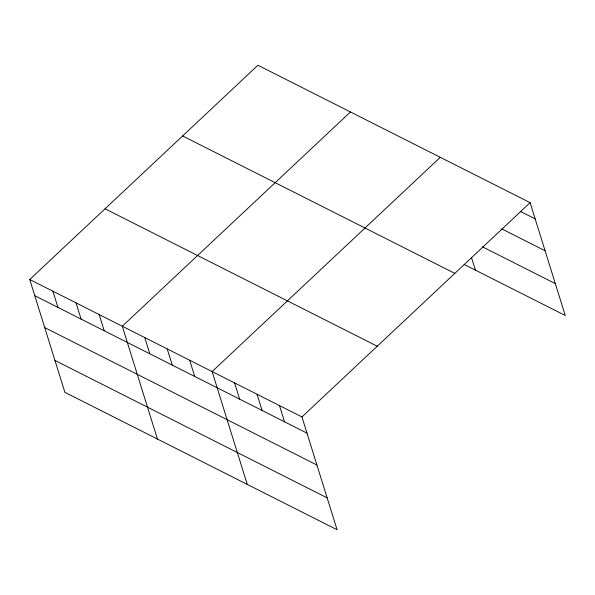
<?xml version="1.0" encoding="UTF-8"?>
<svg xmlns="http://www.w3.org/2000/svg" width="595" height="595" viewBox="0 0 595 595"><rect width="100%" height="100%" fill="white"/><g stroke="black" fill="none" stroke-linecap="round" stroke-linejoin="round"><path stroke-width="0.89" d="M29.75 279.509L301.948 416.924L337.09 529.751L64.892 392.336L29.75 279.509L257.91 65.249L530.108 202.664L565.25 315.491L464.197 264.478M350.455 111.972L122.295 326.231L157.437 439.058M440.285 157.318L212.125 371.578L247.267 484.404M301.948 416.924L530.108 202.664M520.722 211.597L535.158 218.886M501.778 228.904L545.087 250.763M482.337 246.769L555.321 283.614M182.613 135.95L454.818 273.373M105.04 208.8L377.245 346.223M34.8 295.722L307.005 433.145M44.729 327.607L316.934 465.022M54.963 360.451L327.161 497.874M471.56 257.747L475.427 270.145M279.494 405.589L284.544 421.803M257.04 394.254L262.09 410.468M234.579 382.912L239.636 399.133M189.671 360.243L194.721 376.457M167.21 348.901L172.26 365.122M144.756 337.566L149.806 353.787M99.164 314.547L104.214 330.768M76.026 302.87L81.076 319.084M52.888 291.186L57.938 307.407"/></g></svg>
